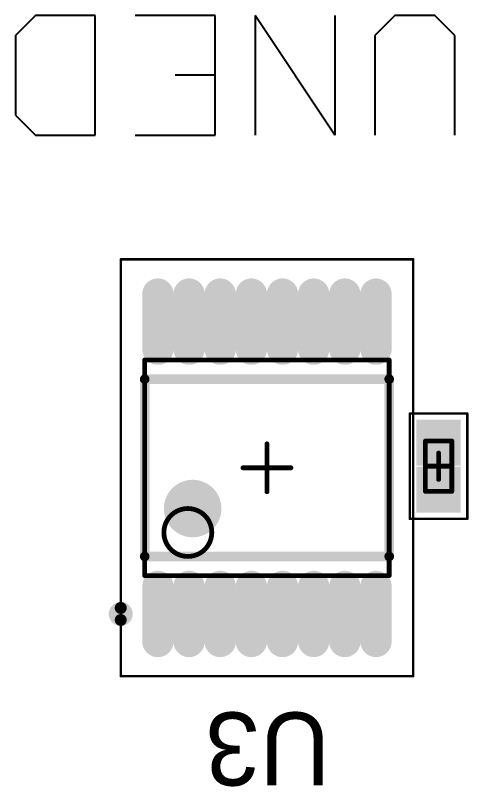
# Model space of a CAD drawing. Header units: millimetres. Extents: x -6 to 100, y 0 to 100.
# Drawn here: x 44.46 to 53.91, y 63.65 to 79.75 of the extents above; entities that cross this region are included whole.
import ezdxf

# ---------------------------------------------------------------- set-up
doc = ezdxf.new("R2010")
doc.units = ezdxf.units.MM
for name, color, linetype in [('Mechanical13', 56, 'Continuous'), ('Mechanical15', 56, 'Continuous'), ('TopLayer', 1, 'Continuous'), ('TopOverlay', 2, 'Continuous'), ('TopPaste', 8, 'Continuous'), ('TopSolder', 216, 'Continuous')]:
    doc.layers.add(name, color=color, linetype=linetype)

# ---------------------------------------------------------------- blocks, each defined once
blk = doc.blocks.new('TSOP65P640X120_16M_2')
at = {"layer": 'Mechanical13', "const_width": 0.1}
for points in [[(-2.25, 2.55), (-2.25, -2.55)], [(-2.25, 2.55), (2.25, 2.55)], [(2.25, 2.55), (2.25, -2.55)], [(-2.25, -2.55), (2.25, -2.55)]]:
    blk.add_lwpolyline(points, dxfattribs=at)
at = {"layer": 'Mechanical13'}
for points, const_width in [([(-2.275, 2.55, 1), (-2.225, 2.55, 1)], 0.05), ([(-2.275, 2.55, 1), (-2.225, 2.55, 1)], 0.05), ([(2.225, 2.55, 1), (2.275, 2.55, 1)], 0.05), ([(2.225, 2.55, 1), (2.275, 2.55, 1)], 0.05), ([(-0.85, 1.65, 1), (-1.85, 1.65, 1)], 0.1), ([(-1.875, 1.65, 1), (-1.825, 1.65, 1)], 0.05), ([(-0.875, 1.65, 1), (-0.825, 1.65, 1)], 0.05), ([(-2.275, -2.55, 1), (-2.225, -2.55, 1)], 0.05), ([(-2.275, -2.55, 1), (-2.225, -2.55, 1)], 0.05), ([(2.225, -2.55, 1), (2.275, -2.55, 1)], 0.05), ([(2.225, -2.55, 1), (2.275, -2.55, 1)], 0.05)]:
    blk.add_lwpolyline(points, format="xyb", close=True, dxfattribs=dict(at, const_width=const_width))
at = {"layer": 'Mechanical15'}
for points, const_width in [([(-4.35, 3.05), (-4.35, -3.05)], 0.05), ([(-4.35, 3.05), (4.35, 3.05)], 0.05), ([(4.35, 3.05), (4.35, -3.05)], 0.05), ([(0, 0.5), (0, -0.5)], 0.1), ([(-0.5, 0), (0.5, 0)], 0.1), ([(-4.35, -3.05), (4.35, -3.05)], 0.05)]:
    blk.add_lwpolyline(points, dxfattribs=dict(at, const_width=const_width))
for points, const_width in [([(-4.362, 3.05, 1), (-4.337, 3.05, 1)], 0.025), ([(-4.362, 3.05, 1), (-4.337, 3.05, 1)], 0.025), ([(4.338, 3.05, 1), (4.363, 3.05, 1)], 0.025), ([(4.338, 3.05, 1), (4.363, 3.05, 1)], 0.025), ([(-0.025, 0.5, 1), (0.025, 0.5, 1)], 0.05), ([(-0.525, 0, 1), (-0.475, 0, 1)], 0.05), ([(0.475, 0, 1), (0.525, 0, 1)], 0.05), ([(-0.025, -0.5, 1), (0.025, -0.5, 1)], 0.05), ([(-4.362, -3.05, 1), (-4.337, -3.05, 1)], 0.025), ([(-4.362, -3.05, 1), (-4.337, -3.05, 1)], 0.025), ([(4.338, -3.05, 1), (4.363, -3.05, 1)], 0.025), ([(4.338, -3.05, 1), (4.363, -3.05, 1)], 0.025)]:
    blk.add_lwpolyline(points, format="xyb", close=True, dxfattribs=dict(at, const_width=const_width))
at = {"layer": 'TopLayer', "const_width": 0.45}
for points in [[(-3.625, 2.275), (-2.475, 2.275)], [(2.475, 2.275), (3.625, 2.275)], [(-3.625, 1.625), (-2.475, 1.625)], [(2.475, 1.625), (3.625, 1.625)], [(-3.625, 0.975), (-2.475, 0.975)], [(2.475, 0.975), (3.625, 0.975)], [(-3.625, 0.325), (-2.475, 0.325)], [(2.475, 0.325), (3.625, 0.325)], [(-3.625, -0.325), (-2.475, -0.325)], [(2.475, -0.325), (3.625, -0.325)], [(-3.625, -0.975), (-2.475, -0.975)], [(2.475, -0.975), (3.625, -0.975)], [(-3.625, -1.625), (-2.475, -1.625)], [(2.475, -1.625), (3.625, -1.625)], [(-3.625, -2.275), (-2.475, -2.275)], [(2.475, -2.275), (3.625, -2.275)]]:
    blk.add_lwpolyline(points, dxfattribs=at)
at = {"layer": 'TopLayer', "const_width": 0.225}
for points in [[(-3.737, 2.275, 1), (-3.512, 2.275, 1)], [(-2.587, 2.275, 1), (-2.362, 2.275, 1)], [(2.363, 2.275, 1), (2.588, 2.275, 1)], [(3.513, 2.275, 1), (3.738, 2.275, 1)], [(-3.737, 1.625, 1), (-3.512, 1.625, 1)], [(-2.587, 1.625, 1), (-2.362, 1.625, 1)], [(2.363, 1.625, 1), (2.588, 1.625, 1)], [(3.513, 1.625, 1), (3.738, 1.625, 1)], [(-3.737, 0.975, 1), (-3.512, 0.975, 1)], [(-2.587, 0.975, 1), (-2.362, 0.975, 1)], [(2.363, 0.975, 1), (2.588, 0.975, 1)], [(3.513, 0.975, 1), (3.738, 0.975, 1)], [(-3.737, 0.325, 1), (-3.512, 0.325, 1)], [(-2.587, 0.325, 1), (-2.362, 0.325, 1)], [(2.363, 0.325, 1), (2.588, 0.325, 1)], [(3.513, 0.325, 1), (3.738, 0.325, 1)], [(-3.737, -0.325, 1), (-3.512, -0.325, 1)], [(-2.587, -0.325, 1), (-2.362, -0.325, 1)], [(2.363, -0.325, 1), (2.588, -0.325, 1)], [(3.513, -0.325, 1), (3.738, -0.325, 1)], [(-3.737, -0.975, 1), (-3.512, -0.975, 1)], [(-2.587, -0.975, 1), (-2.362, -0.975, 1)], [(2.363, -0.975, 1), (2.588, -0.975, 1)], [(3.513, -0.975, 1), (3.738, -0.975, 1)], [(-3.737, -1.625, 1), (-3.512, -1.625, 1)], [(-2.587, -1.625, 1), (-2.362, -1.625, 1)], [(2.363, -1.625, 1), (2.588, -1.625, 1)], [(3.513, -1.625, 1), (3.738, -1.625, 1)], [(-3.737, -2.275, 1), (-3.512, -2.275, 1)], [(-2.587, -2.275, 1), (-2.362, -2.275, 1)], [(2.363, -2.275, 1), (2.588, -2.275, 1)], [(3.513, -2.275, 1), (3.738, -2.275, 1)]]:
    blk.add_lwpolyline(points, format="xyb", close=True, dxfattribs=at)
at = {"layer": 'TopOverlay'}
for points, const_width in [([(-2.925, 3.05, 1), (-3.175, 3.05, 1)], 0.25), ([(-3.237, 3.05, 1), (-3.113, 3.05, 1)], 0.125), ([(-2.987, 3.05, 1), (-2.862, 3.05, 1)], 0.125), ([(-1.9, 2.55, 1), (-1.8, 2.55, 1)], 0.1), ([(-1.9, 2.55, 1), (-1.8, 2.55, 1)], 0.1), ([(1.8, 2.55, 1), (1.9, 2.55, 1)], 0.1), ([(1.8, 2.55, 1), (1.9, 2.55, 1)], 0.1), ([(-0.55, 1.55, 1), (-1.15, 1.55, 1)], 0.6), ([(-1.3, 1.55, 1), (-1, 1.55, 1)], 0.3), ([(-0.7, 1.55, 1), (-0.4, 1.55, 1)], 0.3), ([(-1.9, -2.55, 1), (-1.8, -2.55, 1)], 0.1), ([(-1.9, -2.55, 1), (-1.8, -2.55, 1)], 0.1), ([(1.8, -2.55, 1), (1.9, -2.55, 1)], 0.1), ([(1.8, -2.55, 1), (1.9, -2.55, 1)], 0.1)]:
    blk.add_lwpolyline(points, format="xyb", close=True, dxfattribs=dict(at, const_width=const_width))
at = {"layer": 'TopOverlay', "const_width": 0.2}
for points in [[(-1.85, 2.55), (-1.85, -2.55)], [(-1.85, 2.55), (1.85, 2.55)], [(1.85, 2.55), (1.85, -2.55)], [(-1.85, -2.55), (1.85, -2.55)]]:
    blk.add_lwpolyline(points, dxfattribs=at)
at = {"layer": 'TopPaste', "const_width": 0.45}
for points in [[(-3.625, 2.275), (-2.475, 2.275)], [(2.475, 2.275), (3.625, 2.275)], [(-3.625, 1.625), (-2.475, 1.625)], [(2.475, 1.625), (3.625, 1.625)], [(-3.625, 0.975), (-2.475, 0.975)], [(2.475, 0.975), (3.625, 0.975)], [(-3.625, 0.325), (-2.475, 0.325)], [(2.475, 0.325), (3.625, 0.325)], [(-3.625, -0.325), (-2.475, -0.325)], [(2.475, -0.325), (3.625, -0.325)], [(-3.625, -0.975), (-2.475, -0.975)], [(2.475, -0.975), (3.625, -0.975)], [(-3.625, -1.625), (-2.475, -1.625)], [(2.475, -1.625), (3.625, -1.625)], [(-3.625, -2.275), (-2.475, -2.275)], [(2.475, -2.275), (3.625, -2.275)]]:
    blk.add_lwpolyline(points, dxfattribs=at)
at = {"layer": 'TopPaste', "const_width": 0.225}
for points in [[(-3.737, 2.275, 1), (-3.512, 2.275, 1)], [(-2.587, 2.275, 1), (-2.362, 2.275, 1)], [(2.363, 2.275, 1), (2.588, 2.275, 1)], [(3.513, 2.275, 1), (3.738, 2.275, 1)], [(-3.737, 1.625, 1), (-3.512, 1.625, 1)], [(-2.587, 1.625, 1), (-2.362, 1.625, 1)], [(2.363, 1.625, 1), (2.588, 1.625, 1)], [(3.513, 1.625, 1), (3.738, 1.625, 1)], [(-3.737, 0.975, 1), (-3.512, 0.975, 1)], [(-2.587, 0.975, 1), (-2.362, 0.975, 1)], [(2.363, 0.975, 1), (2.588, 0.975, 1)], [(3.513, 0.975, 1), (3.738, 0.975, 1)], [(-3.737, 0.325, 1), (-3.512, 0.325, 1)], [(-2.587, 0.325, 1), (-2.362, 0.325, 1)], [(2.363, 0.325, 1), (2.588, 0.325, 1)], [(3.513, 0.325, 1), (3.738, 0.325, 1)], [(-3.737, -0.325, 1), (-3.512, -0.325, 1)], [(-2.587, -0.325, 1), (-2.362, -0.325, 1)], [(2.363, -0.325, 1), (2.588, -0.325, 1)], [(3.513, -0.325, 1), (3.738, -0.325, 1)], [(-3.737, -0.975, 1), (-3.512, -0.975, 1)], [(-2.587, -0.975, 1), (-2.362, -0.975, 1)], [(2.363, -0.975, 1), (2.588, -0.975, 1)], [(3.513, -0.975, 1), (3.738, -0.975, 1)], [(-3.737, -1.625, 1), (-3.512, -1.625, 1)], [(-2.587, -1.625, 1), (-2.362, -1.625, 1)], [(2.363, -1.625, 1), (2.588, -1.625, 1)], [(3.513, -1.625, 1), (3.738, -1.625, 1)], [(-3.737, -2.275, 1), (-3.512, -2.275, 1)], [(-2.587, -2.275, 1), (-2.362, -2.275, 1)], [(2.363, -2.275, 1), (2.588, -2.275, 1)], [(3.513, -2.275, 1), (3.738, -2.275, 1)]]:
    blk.add_lwpolyline(points, format="xyb", close=True, dxfattribs=at)
at = {"layer": 'TopSolder', "const_width": 0.653}
for points in [[(-3.625, 2.275), (-2.475, 2.275)], [(2.475, 2.275), (3.625, 2.275)], [(-3.625, 1.625), (-2.475, 1.625)], [(2.475, 1.625), (3.625, 1.625)], [(-3.625, 0.975), (-2.475, 0.975)], [(2.475, 0.975), (3.625, 0.975)], [(-3.625, 0.325), (-2.475, 0.325)], [(2.475, 0.325), (3.625, 0.325)], [(-3.625, -0.325), (-2.475, -0.325)], [(2.475, -0.325), (3.625, -0.325)], [(-3.625, -0.975), (-2.475, -0.975)], [(2.475, -0.975), (3.625, -0.975)], [(-3.625, -1.625), (-2.475, -1.625)], [(2.475, -1.625), (3.625, -1.625)], [(-3.625, -2.275), (-2.475, -2.275)], [(2.475, -2.275), (3.625, -2.275)]]:
    blk.add_lwpolyline(points, dxfattribs=at)
at = {"layer": 'TopSolder', "const_width": 0.327}
for points in [[(-3.788, 2.275, 1), (-3.462, 2.275, 1)], [(-2.638, 2.275, 1), (-2.312, 2.275, 1)], [(2.312, 2.275, 1), (2.638, 2.275, 1)], [(3.462, 2.275, 1), (3.788, 2.275, 1)], [(-3.788, 1.625, 1), (-3.462, 1.625, 1)], [(-2.638, 1.625, 1), (-2.312, 1.625, 1)], [(2.312, 1.625, 1), (2.638, 1.625, 1)], [(3.462, 1.625, 1), (3.788, 1.625, 1)], [(-3.788, 0.975, 1), (-3.462, 0.975, 1)], [(-2.638, 0.975, 1), (-2.312, 0.975, 1)], [(2.312, 0.975, 1), (2.638, 0.975, 1)], [(3.462, 0.975, 1), (3.788, 0.975, 1)], [(-3.788, 0.325, 1), (-3.462, 0.325, 1)], [(-2.638, 0.325, 1), (-2.312, 0.325, 1)], [(2.312, 0.325, 1), (2.638, 0.325, 1)], [(3.462, 0.325, 1), (3.788, 0.325, 1)], [(-3.788, -0.325, 1), (-3.462, -0.325, 1)], [(-2.638, -0.325, 1), (-2.312, -0.325, 1)], [(2.312, -0.325, 1), (2.638, -0.325, 1)], [(3.462, -0.325, 1), (3.788, -0.325, 1)], [(-3.788, -0.975, 1), (-3.462, -0.975, 1)], [(-2.638, -0.975, 1), (-2.312, -0.975, 1)], [(2.312, -0.975, 1), (2.638, -0.975, 1)], [(3.462, -0.975, 1), (3.788, -0.975, 1)], [(-3.788, -1.625, 1), (-3.462, -1.625, 1)], [(-2.638, -1.625, 1), (-2.312, -1.625, 1)], [(2.312, -1.625, 1), (2.638, -1.625, 1)], [(3.462, -1.625, 1), (3.788, -1.625, 1)], [(-3.788, -2.275, 1), (-3.462, -2.275, 1)], [(-2.638, -2.275, 1), (-2.312, -2.275, 1)], [(2.312, -2.275, 1), (2.638, -2.275, 1)], [(3.462, -2.275, 1), (3.788, -2.275, 1)]]:
    blk.add_lwpolyline(points, format="xyb", close=True, dxfattribs=at)
blk = doc.blocks.new('CAPC1005X06M_93')
at = {"layer": 'Mechanical13', "const_width": 0.1}
for points in [[(-0.525, 0.275), (-0.525, -0.275)], [(-0.525, 0.275), (0.525, 0.275)], [(0.525, 0.275), (0.525, -0.275)], [(-0.525, -0.275), (0.525, -0.275)]]:
    blk.add_lwpolyline(points, dxfattribs=at)
at = {"layer": 'Mechanical13', "const_width": 0.05}
for points in [[(-0.55, 0.275, 1), (-0.5, 0.275, 1)], [(-0.55, 0.275, 1), (-0.5, 0.275, 1)], [(0.5, 0.275, 1), (0.55, 0.275, 1)], [(0.5, 0.275, 1), (0.55, 0.275, 1)], [(-0.55, -0.275, 1), (-0.5, -0.275, 1)], [(-0.55, -0.275, 1), (-0.5, -0.275, 1)], [(0.5, -0.275, 1), (0.55, -0.275, 1)], [(0.5, -0.275, 1), (0.55, -0.275, 1)]]:
    blk.add_lwpolyline(points, format="xyb", close=True, dxfattribs=at)
at = {"layer": 'Mechanical15'}
for points, const_width in [([(-1.1, 0.6), (-1.1, -0.6)], 0.05), ([(-1.1, 0.6), (1.1, 0.6)], 0.05), ([(1.1, 0.6), (1.1, -0.6)], 0.05), ([(0, 0.275), (0, -0.275)], 0.1), ([(-0.275, 0), (0.275, 0)], 0.1), ([(-1.1, -0.6), (1.1, -0.6)], 0.05)]:
    blk.add_lwpolyline(points, dxfattribs=dict(at, const_width=const_width))
for points, const_width in [([(-1.112, 0.6, 1), (-1.087, 0.6, 1)], 0.025), ([(-1.112, 0.6, 1), (-1.087, 0.6, 1)], 0.025), ([(1.088, 0.6, 1), (1.112, 0.6, 1)], 0.025), ([(1.088, 0.6, 1), (1.112, 0.6, 1)], 0.025), ([(-0.025, 0.275, 1), (0.025, 0.275, 1)], 0.05), ([(-0.3, 0, 1), (-0.25, 0, 1)], 0.05), ([(0.25, 0, 1), (0.3, 0, 1)], 0.05), ([(-0.025, -0.275, 1), (0.025, -0.275, 1)], 0.05), ([(-1.112, -0.6, 1), (-1.087, -0.6, 1)], 0.025), ([(-1.112, -0.6, 1), (-1.087, -0.6, 1)], 0.025), ([(1.088, -0.6, 1), (1.112, -0.6, 1)], 0.025), ([(1.088, -0.6, 1), (1.112, -0.6, 1)], 0.025)]:
    blk.add_lwpolyline(points, format="xyb", close=True, dxfattribs=dict(at, const_width=const_width))
at = {"layer": 'TopLayer'}
for points in [[(-0.11, -0.36), (-0.11, 0.36), (-0.87, -0.36), (-0.87, 0.36)], [(0.87, -0.36), (0.87, 0.36), (0.11, -0.36), (0.11, 0.36)]]:
    blk.add_solid(points, dxfattribs=at)
at = {"layer": 'TopPaste'}
for points in [[(-0.11, -0.36), (-0.11, 0.36), (-0.87, -0.36), (-0.87, 0.36)], [(0.87, -0.36), (0.87, 0.36), (0.11, -0.36), (0.11, 0.36)]]:
    blk.add_solid(points, dxfattribs=at)
at = {"layer": 'TopSolder'}
for points in [[(-0.008, -0.462), (-0.008, 0.462), (-0.972, -0.462), (-0.972, 0.462)], [(0.972, -0.462), (0.972, 0.462), (0.008, -0.462), (0.008, 0.462)]]:
    blk.add_solid(points, dxfattribs=at)

msp = doc.modelspace()

# ---------------------------------------------------------------- linework, layer by layer
at = {"layer": 'TopOverlay'}
for p, q in [((44.878, 79.747), (44.461, 79.33)), ((46.127, 79.747), (44.878, 79.747)), ((46.127, 77.248), (46.127, 79.747)), ((48.626, 79.747), (46.96, 79.747)), ((48.626, 77.248), (48.626, 79.747)), ((51.126, 77.248), (49.459, 79.747)), ((49.459, 79.747), (49.459, 77.248)), ((51.126, 79.747), (51.126, 77.248)), ((52.375, 79.747), (51.959, 79.33)), ((53.208, 79.747), (52.375, 79.747)), ((53.625, 79.33), (53.208, 79.747)), ((44.461, 79.33), (44.461, 77.664)), ((51.959, 79.33), (51.959, 77.248)), ((53.625, 77.248), (53.625, 79.33)), ((48.626, 78.497), (47.793, 78.497)), ((44.461, 77.664), (44.878, 77.248)), ((44.878, 77.248), (46.127, 77.248)), ((46.96, 77.248), (48.626, 77.248))]:
    msp.add_line(p, q, dxfattribs=at)

# ---------------------------------------------------------------- block references
at = {"rotation": 90}
for name, p in [('TSOP65P640X120_16M_2', (49.708, 70.307)), ('CAPC1005X06M_93', (53.289, 70.34))]:
    msp.add_blockref(name, p, dxfattribs=at)

# ---------------------------------------------------------------- texts
at = {"layer": 'TopOverlay'}
msp.add_text('U3', height=1.524, rotation=180, dxfattribs=at).set_placement((51.028, 65.202))

doc.saveas('drawing.dxf')
